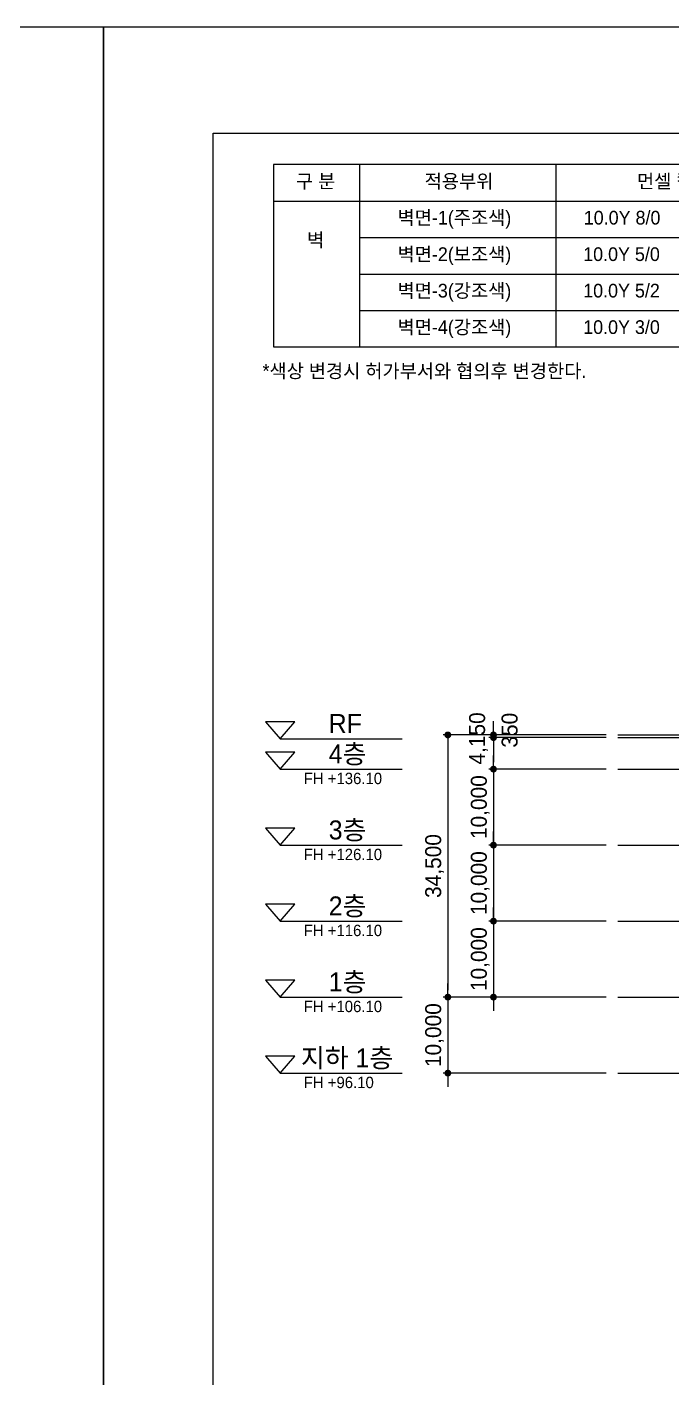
# Model space of a CAD drawing. Header units: millimetres. Extents: x 9068264 to 10076264, y 1307765 to 1705499.
# Drawn here: x 9562184 to 9647003, y 1486535 to 1664165 of the extents above; entities that cross this region are included whole.
import ezdxf
from ezdxf.enums import TextEntityAlignment as Align

# ---------------------------------------------------------------- set-up
doc = ezdxf.new("R2010")
doc.units = ezdxf.units.MM
doc.header["$LTSCALE"] = 1000
doc.linetypes.add('x-평면도$0$CEN', pattern=[6.2, 6, -0.1, 0, -0.1])
doc.layers.get('DEFPOINTS').update_dxf_attribs({"color": 151})
for name, color, linetype in [('3 dim0', 7, 'Continuous'), ('A-TXT-2.7', 3, 'Continuous'), ('TEX', 3, 'Continuous'), ('TEX-SYM', 3, 'Continuous'), ('TXT1', 3, 'Continuous'), ('x-평면도$0$A-중심선', 10, 'x-평면도$0$CEN')]:
    doc.layers.add(name, color=color, linetype=linetype)
doc.styles.add('AUDIT_D_190715091641-0', font='')
doc.styles.add('돋움', font='')
doc.styles.get('AUDIT_D_190715091641-0').set_extended_font_data('Dotum')
doc.styles.get('돋움').set_extended_font_data('Dotum')
doc.dimstyles.new('scale600', dxfattribs={"dimscale": 600, "dimtxt": 2, "dimasz": 1, "dimexe": 1, "dimexo": 2.5, "dimgap": 0.8, "dimtad": 1, "dimdec": 0, "dimzin": 0, "dimdsep": 46, "dimlunit": 6, "dimtxsty": 'AUDIT_D_190715091641-0', "dimblk": 'DOT', "dimcen": 0, "dimdle": 1, "dimclrd": 256, "dimclre": 256, "dimclrt": 3, "dimadec": 0, "dimazin": 0, "dimtfac": 1, "dimtdec": 0, "dimtix": 1, "dimtmove": 2, "dimatfit": 3, "dimldrblk": 'DOT', "dimfxl": 0, "dimtolj": 1, "dimtzin": 0, "dimarcsym": 0})

# ---------------------------------------------------------------- blocks, each defined once
blk = doc.blocks.new('xxxxxxxx')
at = {"layer": 'DEFPOINTS', "linetype": 'ByBlock'}
for points in [[(44842066, -10941107), (45346066, -10941107), (45346066, -11297507), (44842066, -11297507)], [(44856466, -10955083), (45292815, -10955083), (45292815, -11282683), (44856466, -11282683)]]:
    blk.add_lwpolyline(points, close=True, dxfattribs=at)
blk = doc.blocks.new('_Dot')
at = {"color": 0, "linetype": 'ByBlock', "lineweight": -2}
blk.add_line((-0.5, 0), (-1, 0), dxfattribs=at)
at = {"color": 0, "linetype": 'ByBlock', "const_width": 0.5}
blk.add_lwpolyline([(-0.25, 0, 1), (0.25, 0, 1)], format="xyb", close=True, dxfattribs=at)
blk = doc.blocks.new('*D9')
at = {"layer": '3 dim0', "lineweight": -2, "transparency": 16777216}
for p, q in [((9623527, 1567418), (9623527, 1568318)), ((9638360, 1566518), (9622927, 1566518)), ((9623527, 1566518), (9623527, 1556518)), ((9638360, 1556518), (9622927, 1556518)), ((9623527, 1555618), (9623527, 1554718))]:
    blk.add_line(p, q, dxfattribs=at)
at = {"layer": 'DEFPOINTS', "color": 0, "transparency": 16777216}
for p in [(9639860, 1566518), (9623527, 1556518), (9639860, 1556518)]:
    blk.add_point(p, dxfattribs=at)
at = {"layer": '3 dim0', "lineweight": -2, "transparency": 16777216, "xscale": 900, "yscale": 900, "zscale": 900}
for p, rotation in [((9623527, 1566518), 270), ((9623527, 1556518), 90)]:
    blk.add_blockref('_Dot', p, dxfattribs=dict(at, rotation=rotation))
at = {"layer": '3 dim0', "color": 3, "transparency": 16777216, "insert": (9621793, 1561518), "char_height": 2100, "attachment_point": 5, "rotation": 90, "style": 'AUDIT_D_190715091641-0'}
blk.add_mtext('\\A1;10,000', dxfattribs=at)
blk = doc.blocks.new('*D10')
at = {"layer": '3 dim0', "lineweight": -2, "transparency": 16777216}
for p, q in [((9617527, 1537418), (9617527, 1538318)), ((9632360, 1536518), (9616927, 1536518)), ((9617527, 1536518), (9617527, 1526518)), ((9638360, 1526518), (9616927, 1526518)), ((9617527, 1525618), (9617527, 1524718))]:
    blk.add_line(p, q, dxfattribs=at)
at = {"layer": 'DEFPOINTS', "color": 0, "transparency": 16777216}
for p in [(9633860, 1536518), (9617527, 1526518), (9639860, 1526518)]:
    blk.add_point(p, dxfattribs=at)
at = {"layer": '3 dim0', "lineweight": -2, "transparency": 16777216, "xscale": 900, "yscale": 900, "zscale": 900}
for p, rotation in [((9617527, 1536518), 270), ((9617527, 1526518), 90)]:
    blk.add_blockref('_Dot', p, dxfattribs=dict(at, rotation=rotation))
at = {"layer": '3 dim0', "color": 3, "transparency": 16777216, "insert": (9615793, 1531518), "char_height": 2100, "attachment_point": 5, "rotation": 90, "style": 'AUDIT_D_190715091641-0'}
blk.add_mtext('\\A1;10,000', dxfattribs=at)
blk = doc.blocks.new('*D11')
at = {"layer": '3 dim0', "lineweight": -2, "transparency": 16777216}
for p, q in [((9623527, 1547418), (9623527, 1548318)), ((9638360, 1546518), (9622927, 1546518)), ((9623527, 1546518), (9623527, 1536518)), ((9638360, 1536518), (9622927, 1536518)), ((9623527, 1535618), (9623527, 1534718))]:
    blk.add_line(p, q, dxfattribs=at)
at = {"layer": 'DEFPOINTS', "color": 0, "transparency": 16777216}
for p in [(9639860, 1546518), (9623527, 1536518), (9639860, 1536518)]:
    blk.add_point(p, dxfattribs=at)
at = {"layer": '3 dim0', "lineweight": -2, "transparency": 16777216, "xscale": 900, "yscale": 900, "zscale": 900}
for p, rotation in [((9623527, 1546518), 270), ((9623527, 1536518), 90)]:
    blk.add_blockref('_Dot', p, dxfattribs=dict(at, rotation=rotation))
at = {"layer": '3 dim0', "color": 3, "transparency": 16777216, "insert": (9621793, 1541518), "char_height": 2100, "attachment_point": 5, "rotation": 90, "style": 'AUDIT_D_190715091641-0'}
blk.add_mtext('\\A1;10,000', dxfattribs=at)
blk = doc.blocks.new('*D12')
at = {"layer": '3 dim0', "lineweight": -2, "transparency": 16777216}
for p, q in [((9623527, 1557418), (9623527, 1558318)), ((9638360, 1556518), (9622927, 1556518)), ((9623527, 1556518), (9623527, 1546518)), ((9638360, 1546518), (9622927, 1546518)), ((9623527, 1545618), (9623527, 1544718))]:
    blk.add_line(p, q, dxfattribs=at)
at = {"layer": 'DEFPOINTS', "color": 0, "transparency": 16777216}
for p in [(9639860, 1556518), (9623527, 1546518), (9639860, 1546518)]:
    blk.add_point(p, dxfattribs=at)
at = {"layer": '3 dim0', "lineweight": -2, "transparency": 16777216, "xscale": 900, "yscale": 900, "zscale": 900}
for p, rotation in [((9623527, 1556518), 270), ((9623527, 1546518), 90)]:
    blk.add_blockref('_Dot', p, dxfattribs=dict(at, rotation=rotation))
at = {"layer": '3 dim0', "color": 3, "transparency": 16777216, "insert": (9621793, 1551518), "char_height": 2100, "attachment_point": 5, "rotation": 90, "style": 'AUDIT_D_190715091641-0'}
blk.add_mtext('\\A1;10,000', dxfattribs=at)
blk = doc.blocks.new('*D13')
at = {"layer": '3 dim0', "lineweight": -2, "transparency": 16777216}
for p, q in [((9638360, 1571018), (9616927, 1571018)), ((9617527, 1570118), (9617527, 1537418)), ((9632360, 1536518), (9616927, 1536518))]:
    blk.add_line(p, q, dxfattribs=at)
at = {"layer": 'DEFPOINTS', "color": 0, "transparency": 16777216}
for p in [(9639860, 1571018), (9617527, 1536518), (9633860, 1536518)]:
    blk.add_point(p, dxfattribs=at)
at = {"layer": '3 dim0', "lineweight": -2, "transparency": 16777216, "xscale": 900, "yscale": 900, "zscale": 900}
for p, rotation in [((9617527, 1571018), 90), ((9617527, 1536518), 270)]:
    blk.add_blockref('_Dot', p, dxfattribs=dict(at, rotation=rotation))
at = {"layer": '3 dim0', "color": 3, "transparency": 16777216, "insert": (9615793, 1553768), "char_height": 2100, "attachment_point": 5, "rotation": 90, "style": 'AUDIT_D_190715091641-0'}
blk.add_mtext('\\A1;34,500', dxfattribs=at)
blk = doc.blocks.new('*D14')
at = {"layer": '3 dim0', "lineweight": -2, "transparency": 16777216}
for p, q in [((9638360, 1570668), (9622927, 1570668)), ((9623527, 1569768), (9623527, 1567418)), ((9638360, 1566518), (9622927, 1566518))]:
    blk.add_line(p, q, dxfattribs=at)
at = {"layer": 'DEFPOINTS', "color": 0, "transparency": 16777216}
for p in [(9639860, 1570668), (9623527, 1566518), (9639860, 1566518)]:
    blk.add_point(p, dxfattribs=at)
at = {"layer": '3 dim0', "lineweight": -2, "transparency": 16777216, "xscale": 900, "yscale": 900, "zscale": 900}
for p, rotation in [((9623527, 1570668), 90), ((9623527, 1566518), 270)]:
    blk.add_blockref('_Dot', p, dxfattribs=dict(at, rotation=rotation))
at = {"layer": '3 dim0', "color": 3, "transparency": 16777216, "insert": (9621566, 1570554), "char_height": 2100, "attachment_point": 5, "rotation": 90, "style": 'AUDIT_D_190715091641-0'}
blk.add_mtext('\\A1;4,150', dxfattribs=at)
blk = doc.blocks.new('*D15')
at = {"layer": '3 dim0', "lineweight": -2, "transparency": 16777216}
for p, q in [((9623527, 1571918), (9623527, 1572818)), ((9638360, 1571018), (9622927, 1571018)), ((9638360, 1570668), (9622927, 1570668)), ((9623527, 1571018), (9623527, 1570668)), ((9623527, 1569768), (9623527, 1568868))]:
    blk.add_line(p, q, dxfattribs=at)
at = {"layer": 'DEFPOINTS', "color": 0, "transparency": 16777216}
for p in [(9623527, 1570668), (9639860, 1571018), (9639860, 1570668)]:
    blk.add_point(p, dxfattribs=at)
at = {"layer": '3 dim0', "lineweight": -2, "transparency": 16777216, "xscale": 900, "yscale": 900, "zscale": 900}
for p, rotation in [((9623527, 1571018), 270), ((9623527, 1570668), 90)]:
    blk.add_blockref('_Dot', p, dxfattribs=dict(at, rotation=rotation))
at = {"layer": '3 dim0', "color": 3, "transparency": 16777216, "insert": (9625659, 1571638), "char_height": 2100, "attachment_point": 5, "rotation": 90, "style": 'AUDIT_D_190715091641-0'}
blk.add_mtext('\\A1;350', dxfattribs=at)

msp = doc.modelspace()

# ---------------------------------------------------------------- linework, layer by layer
at = {"layer": '3 dim0'}
for points in [[(9595473.1, 1570517.6), (9597420.6, 1572739.2), (9593525.6, 1572739.2), (9595473.1, 1570517.6), (9611526.6, 1570517.6)], [(9595473.1, 1566517.6), (9597420.6, 1568739.2), (9593525.6, 1568739.2), (9595473.1, 1566517.6), (9611526.6, 1566517.6)], [(9595473.1, 1556517.6), (9597420.6, 1558739.2), (9593525.6, 1558739.2), (9595473.1, 1556517.6), (9611526.6, 1556517.6)], [(9595473.1, 1546517.6), (9597420.6, 1548739.2), (9593525.6, 1548739.2), (9595473.1, 1546517.6), (9611526.6, 1546517.6)], [(9595473.1, 1536517.6), (9597420.6, 1538739.2), (9593525.6, 1538739.2), (9595473.1, 1536517.6), (9611526.6, 1536517.6)], [(9595473.1, 1526517.6), (9597420.6, 1528739.2), (9593525.6, 1528739.2), (9595473.1, 1526517.6), (9611526.6, 1526517.6)]]:
    msp.add_lwpolyline(points, dxfattribs=at)
at = {"layer": 'TXT1'}
for p, q in [((9680518.3, 1646064.6), (9594605.1, 1646064.6)), ((9594605.1, 1646064.6), (9594605.1, 1622064.6)), ((9605925.3, 1646064.6), (9605925.3, 1622064.6)), ((9594605.1, 1641264.6), (9680518.3, 1641264.6)), ((9594605.1, 1622064.6), (9680518.3, 1622064.6))]:
    msp.add_line(p, q, dxfattribs=at)
at = {"layer": 'TXT1', "color": 0}
for p, q in [((9631713.6, 1646064.6), (9631713.6, 1622064.6)), ((9605925.3, 1636464.6), (9680518.3, 1636464.6)), ((9605925.3, 1631664.6), (9680518.3, 1631664.6)), ((9605925.3, 1626864.6), (9680518.3, 1626864.6)), ((9605925.3, 1622064.6), (9680518.3, 1622064.6))]:
    msp.add_line(p, q, dxfattribs=at)
at = {"layer": 'x-평면도$0$A-중심선', "ltscale": 5}
for p, q in [((9639859.6, 1571017.6), (9932439.6, 1571017.6)), ((9639859.6, 1570667.6), (9932439.6, 1570667.6)), ((9639859.6, 1566517.6), (9932439.6, 1566517.6)), ((9639859.6, 1556517.6), (9932439.6, 1556517.6)), ((9639859.6, 1546517.6), (9932439.6, 1546517.6)), ((9639859.6, 1536517.6), (9932439.6, 1536517.6)), ((9639859.6, 1526517.6), (9932439.6, 1526517.6))]:
    msp.add_line(p, q, dxfattribs=at)

# ---------------------------------------------------------------- block references
at = {"layer": 'DEFPOINTS'}
for p in [(-35773801.8, 12605272), (-35269801.8, 12605272)]:
    msp.add_blockref('xxxxxxxx', p, dxfattribs=at)

# ---------------------------------------------------------------- texts
at = {"layer": 'A-TXT-2.7', "style": '돋움'}
for s, p in [('FH +136.10', (9598572.1, 1564544.5)), ('FH +126.10', (9598572.1, 1554544.5)), ('FH +116.10', (9598572.1, 1544544.5)), ('FH +106.10', (9598572.1, 1534544.5)), ('FH +96.10', (9598572.1, 1524544.5))]:
    msp.add_text(s, height=1500, dxfattribs=at).set_placement(p)
at = {"layer": 'TEX', "color": 3, "style": '돋움'}
for s, p in [('RF', (9601861.4, 1572516.6)), ('4층', (9601861.4, 1568516.6)), ('3층', (9601861.4, 1558516.6)), ('2층', (9601861.4, 1548516.6)), ('1층', (9601861.4, 1538516.6)), ('지하 1층', (9598203.3, 1528516.6))]:
    msp.add_text(s, height=2500, dxfattribs=at).set_placement(p, align=Align.MIDDLE_LEFT)
at = {"layer": 'TEX-SYM', "style": '돋움'}
for s, p in [('구 분', (9597547.2, 1642434.1)), ('적용부위', (9614481.5, 1642434.1)), ('먼셀 칼라', (9642400.5, 1642434.1)), ('벽면-1(주조색)', (9610909.8, 1637634.1)), ('10.0Y 8/0', (9635401.8, 1637634.1)), ('벽', (9599006.2, 1634689.5)), ('벽면-2(보조색)', (9610909.8, 1632834.1)), ('10.0Y 5/0', (9635325.5, 1632834.1)), ('벽면-3(강조색)', (9610909.8, 1628034.1)), ('10.0Y 5/2', (9635325.5, 1628034.1)), ('벽면-4(강조색)', (9610909.8, 1623234.1)), ('10.0Y 3/0', (9635325.5, 1623234.1)), ('*색상 변경시 허가부서와 협의후 변경한다.', (9593154.1, 1617461.8))]:
    msp.add_text(s, height=1800, rotation=360, dxfattribs=at).set_placement(p, align=Align.BOTTOM_LEFT)

# ---------------------------------------------------------------- dimensions: what is measured, and where the dimension line sits
at = {"layer": '3 dim0'}
for base, p1, p2, picture, middle in [((9623526.6, 1566517.6), (9639859.6, 1570667.6), (9639859.6, 1566517.6), '*D14', (9621566.2, 1570554.1)), ((9623526.6, 1570667.6), (9639859.6, 1571017.6), (9639859.6, 1570667.6), '*D15', (9625659.5, 1571637.5))]:
    dim = msp.add_linear_dim(base=base, p1=p1, p2=p2, angle=270, dimstyle='scale600', override={"dimtxt": 3.5, "dimasz": 1.5}, dxfattribs=at)
    dim.commit()
    dim.dimension.update_dxf_attribs({"geometry": picture, "text_midpoint": middle, "dimtype": 160})
for base, p1, p2, picture, middle in [((9617526.6, 1536517.6), (9639859.6, 1571017.6), (9633859.6, 1536517.6), '*D13', (9615792.8, 1553767.6)), ((9623526.6, 1556517.6), (9639859.6, 1566517.6), (9639859.6, 1556517.6), '*D9', (9621792.8, 1561517.6)), ((9623526.6, 1546517.6), (9639859.6, 1556517.6), (9639859.6, 1546517.6), '*D12', (9621792.8, 1551517.6)), ((9623526.6, 1536517.6), (9639859.6, 1546517.6), (9639859.6, 1536517.6), '*D11', (9621792.8, 1541517.6)), ((9617526.6, 1526517.6), (9633859.6, 1536517.6), (9639859.6, 1526517.6), '*D10', (9615792.8, 1531517.6))]:
    dim = msp.add_linear_dim(base=base, p1=p1, p2=p2, angle=270, dimstyle='scale600', override={"dimtxt": 3.5, "dimasz": 1.5}, dxfattribs=at)
    dim.commit()
    dim.dimension.update_dxf_attribs({"geometry": picture, "text_midpoint": middle})

doc.saveas('drawing.dxf')
